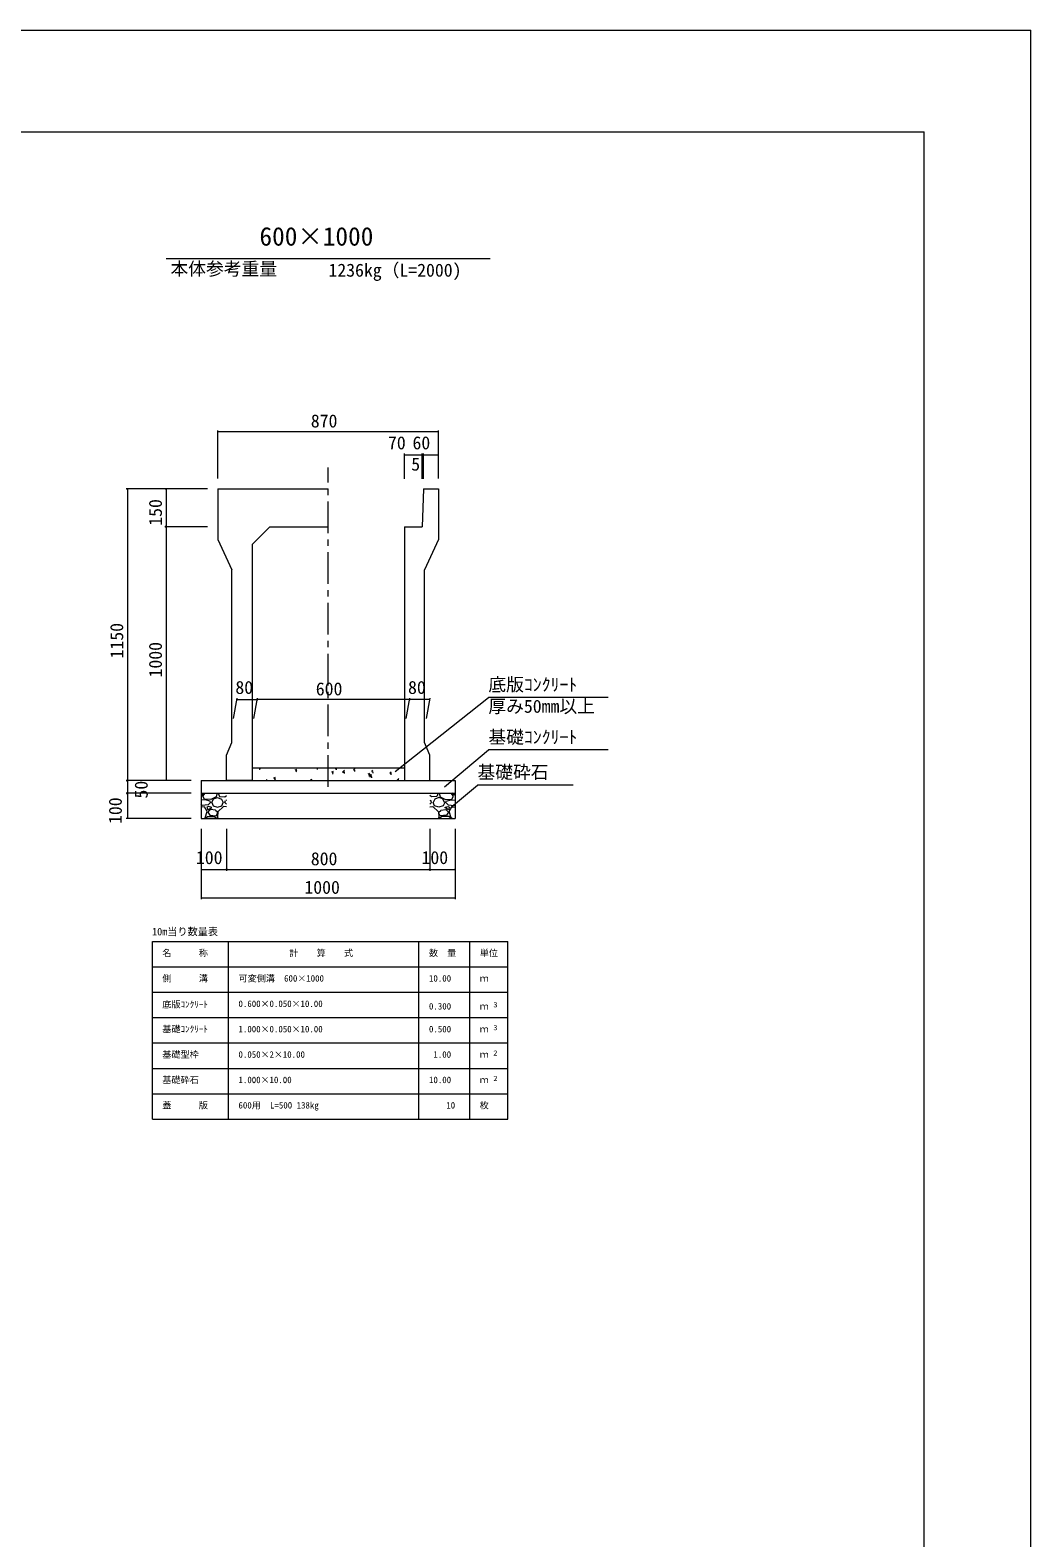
# Model space of a CAD drawing. Units: millimetres on the paper, scale 1:20. Extents: x 0 to 841, y 0 to 594.
# Drawn here: x 643.9 to 841, y 297 to 594 of the extents above; entities that cross this region are included whole.
import ezdxf
from ezdxf.enums import TextEntityAlignment as Align

# ---------------------------------------------------------------- set-up
doc = ezdxf.new("R2010")
doc.units = ezdxf.units.MM
doc.linetypes.add('USER1', pattern=[10, 6.25, -1.25, 1.25, -1.25])
for name, color, linetype, lineweight in [('D-STR-DIM（寸法）', 7, 'Continuous', 18), ('D-STR-HTXT（旗揚げ）', 4, 'Continuous', 18), ('D-STR-STRn（構造物）', 5, 'Continuous', 18), ('D-STR（構造物外形線）', 1, 'Continuous', 18), ('D-TTL(外枠）', 2, 'Continuous', 18), ('DEFPOINTS_2', 8, 'Continuous', 18)]:
    doc.layers.add(name, color=color, linetype=linetype, lineweight=lineweight)
doc.layers.add('D-STR-TXT（文字）', color=7, linetype='Continuous')
doc.styles.add('ＭＳ ゴシック', font='')
doc.styles.get('ＭＳ ゴシック').set_extended_font_data('MS Gothic')

msp = doc.modelspace()

# ---------------------------------------------------------------- linework, layer by layer
at = {"layer": 'D-STR-DIM（寸法）'}
for p, q in [((680.875, 505.674), (680.875, 515.162)), ((680.875, 514.912), (681.025, 514.937)), ((680.875, 514.912), (680.895, 514.912)), ((681.025, 514.887), (680.875, 514.912)), ((680.895, 514.912), (724.355, 514.912)), ((724.225, 514.937), (724.375, 514.912)), ((724.375, 514.912), (724.225, 514.887)), ((724.375, 514.912), (724.355, 514.912)), ((724.375, 505.674), (724.375, 515.162)), ((717.625, 505.637), (717.625, 510.58)), ((717.625, 510.33), (717.775, 510.355)), ((717.625, 510.33), (717.645, 510.33)), ((717.775, 510.305), (717.625, 510.33)), ((717.645, 510.33), (721.105, 510.33)), ((720.975, 510.355), (721.125, 510.33)), ((721.125, 510.33), (720.975, 510.305)), ((721.125, 510.33), (721.105, 510.33)), ((721.125, 505.637), (721.125, 510.58)), ((721.125, 505.637), (721.125, 510.58)), ((721.125, 510.33), (721.275, 510.355)), ((721.125, 510.33), (721.145, 510.33)), ((721.275, 510.305), (721.125, 510.33)), ((721.354, 510.33), (721.145, 510.33)), ((721.224, 510.355), (721.374, 510.33)), ((721.374, 510.33), (721.224, 510.305)), ((721.374, 510.33), (721.354, 510.33)), ((721.374, 505.639), (721.374, 510.58)), ((721.374, 505.639), (721.374, 510.58)), ((721.374, 510.33), (721.524, 510.355)), ((721.374, 510.33), (721.394, 510.33)), ((721.524, 510.305), (721.374, 510.33)), ((721.394, 510.33), (724.355, 510.33)), ((724.225, 510.355), (724.375, 510.33)), ((724.375, 510.33), (724.225, 510.305)), ((724.375, 510.33), (724.355, 510.33)), ((724.375, 505.674), (724.375, 510.58)), ((678.875, 503.674), (662.828, 503.674)), ((663.053, 503.524), (663.078, 503.674)), ((663.078, 503.674), (663.078, 503.654)), ((663.078, 503.674), (663.103, 503.524)), ((663.078, 503.654), (663.078, 446.194)), ((678.875, 503.674), (670.45, 503.674)), ((670.675, 503.524), (670.7, 503.674)), ((670.7, 503.674), (670.7, 503.654)), ((670.7, 503.674), (670.725, 503.524)), ((670.7, 503.654), (670.7, 496.194)), ((678.875, 496.174), (670.45, 496.174)), ((678.875, 496.174), (670.45, 496.174)), ((670.7, 496.174), (670.675, 496.324)), ((670.675, 496.024), (670.7, 496.174)), ((670.725, 496.324), (670.7, 496.174)), ((670.7, 496.174), (670.7, 496.194)), ((670.7, 496.174), (670.7, 496.154)), ((670.7, 496.174), (670.725, 496.024)), ((670.7, 496.154), (670.7, 446.194)), ((683.977, 458.426), (684.677, 462.394)), ((684.633, 462.144), (684.783, 462.169)), ((684.633, 462.144), (684.653, 462.144)), ((684.783, 462.119), (684.633, 462.144)), ((684.653, 462.144), (688.613, 462.144)), ((687.977, 458.426), (688.677, 462.394)), ((687.977, 458.426), (688.677, 462.394)), ((688.483, 462.169), (688.633, 462.144)), ((688.633, 462.144), (688.483, 462.119)), ((688.633, 462.144), (688.613, 462.144)), ((688.633, 462.144), (688.783, 462.169)), ((688.633, 462.144), (688.653, 462.144)), ((688.783, 462.119), (688.633, 462.144)), ((718.613, 462.144), (688.653, 462.144)), ((717.977, 458.426), (718.677, 462.394)), ((717.977, 458.426), (718.677, 462.394)), ((718.483, 462.169), (718.633, 462.144)), ((718.633, 462.144), (718.483, 462.119)), ((718.633, 462.144), (718.613, 462.144)), ((718.633, 462.144), (718.783, 462.169)), ((718.633, 462.144), (718.653, 462.144)), ((718.783, 462.119), (718.633, 462.144)), ((722.613, 462.144), (718.653, 462.144)), ((721.977, 458.426), (722.677, 462.394)), ((722.483, 462.169), (722.633, 462.144)), ((722.633, 462.144), (722.483, 462.119)), ((722.633, 462.144), (722.613, 462.144)), ((675.625, 446.174), (662.828, 446.174)), ((675.625, 446.174), (662.828, 446.174)), ((663.078, 446.174), (663.053, 446.324)), ((663.053, 446.024), (663.078, 446.174)), ((663.103, 446.324), (663.078, 446.174)), ((663.078, 446.174), (663.078, 446.194)), ((663.078, 446.174), (663.078, 446.154)), ((663.078, 446.174), (663.103, 446.024)), ((663.078, 446.154), (663.078, 443.694)), ((675.625, 446.174), (670.45, 446.174)), ((670.7, 446.174), (670.675, 446.324)), ((670.725, 446.324), (670.7, 446.174)), ((670.7, 446.174), (670.7, 446.194)), ((675.625, 443.674), (662.828, 443.674)), ((675.625, 443.674), (662.828, 443.674)), ((663.078, 443.674), (663.053, 443.824)), ((663.053, 443.524), (663.078, 443.674)), ((663.103, 443.824), (663.078, 443.674)), ((663.078, 443.674), (663.078, 443.694)), ((663.078, 443.674), (663.078, 443.654)), ((663.078, 443.674), (663.103, 443.524)), ((663.078, 443.654), (663.078, 438.694)), ((675.625, 438.674), (662.828, 438.674)), ((663.078, 438.674), (663.053, 438.824)), ((663.103, 438.824), (663.078, 438.674)), ((663.078, 438.674), (663.078, 438.694)), ((677.625, 436.674), (677.625, 422.801)), ((677.625, 436.674), (677.625, 428.424)), ((682.625, 436.674), (682.625, 428.424)), ((682.625, 436.674), (682.625, 428.424)), ((722.625, 436.674), (722.625, 428.424)), ((722.625, 436.674), (722.625, 428.424)), ((727.625, 436.674), (727.625, 428.424)), ((727.625, 436.674), (727.625, 422.801)), ((677.625, 428.674), (677.775, 428.699)), ((677.625, 428.674), (677.645, 428.674)), ((677.775, 428.649), (677.625, 428.674)), ((677.645, 428.674), (682.605, 428.674)), ((682.475, 428.699), (682.625, 428.674)), ((682.625, 428.674), (682.475, 428.649)), ((682.625, 428.674), (682.605, 428.674)), ((682.625, 428.674), (682.775, 428.699)), ((682.625, 428.674), (682.645, 428.674)), ((682.775, 428.649), (682.625, 428.674)), ((682.645, 428.674), (722.605, 428.674)), ((722.475, 428.699), (722.625, 428.674)), ((722.625, 428.674), (722.475, 428.649)), ((722.625, 428.674), (722.605, 428.674)), ((722.625, 428.674), (722.775, 428.699)), ((722.625, 428.674), (722.645, 428.674)), ((722.775, 428.649), (722.625, 428.674)), ((722.645, 428.674), (727.605, 428.674)), ((727.475, 428.699), (727.625, 428.674)), ((727.625, 428.674), (727.475, 428.649)), ((727.625, 428.674), (727.605, 428.674)), ((677.625, 423.051), (677.775, 423.076)), ((677.625, 423.051), (677.645, 423.051)), ((677.775, 423.026), (677.625, 423.051)), ((677.645, 423.051), (727.605, 423.051)), ((727.475, 423.076), (727.625, 423.051)), ((727.625, 423.051), (727.475, 423.026)), ((727.625, 423.051), (727.605, 423.051))]:
    msp.add_line(p, q, dxfattribs=at)
at = {"layer": 'D-STR-HTXT（旗揚げ）'}
for p, q in [((670.733, 549), (734.516, 549)), ((715.818, 447.939), (734.169, 462.534)), ((757.767, 462.534), (734.169, 462.534)), ((725.531, 444.943), (734.176, 452.207)), ((757.774, 452.207), (734.176, 452.207)), ((726.942, 441.014), (732.026, 445.276)), ((750.889, 445.276), (732.026, 445.276)), ((667.997, 414.486), (737.997, 414.486)), ((667.997, 379.486), (667.997, 414.486)), ((682.997, 379.486), (682.997, 414.486)), ((720.497, 379.486), (720.497, 414.486)), ((730.497, 398.486), (730.497, 414.486)), ((730.497, 379.486), (730.497, 414.486)), ((737.997, 379.486), (737.997, 414.486)), ((667.997, 409.486), (737.997, 409.486)), ((667.997, 404.486), (737.997, 404.486)), ((667.997, 399.486), (737.997, 399.486)), ((667.997, 394.486), (737.997, 394.486)), ((667.997, 389.486), (737.997, 389.486)), ((667.997, 384.486), (737.997, 384.486)), ((667.997, 379.486), (737.997, 379.486))]:
    msp.add_line(p, q, dxfattribs=at)
at = {"layer": 'D-STR-STRn（構造物）', "color": 7, "linetype": 'USER1'}
msp.add_line((702.625, 444.924), (702.625, 507.828), dxfattribs=at)
at = {"layer": 'D-STR-STRn（構造物）', "color": 7}
for p, q in [((687.625, 448.674), (717.625, 448.674)), ((688.996, 448.674), (689.191, 448.542)), ((689.151, 448.265), (689.252, 448.568)), ((700.119, 448.659), (700.134, 448.674)), ((700.119, 448.659), (700.564, 448.59)), ((700.521, 448.368), (700.485, 448.674)), ((700.697, 448.582), (700.68, 448.674)), ((704.024, 448.573), (704.109, 448.674)), ((704.024, 448.573), (704.323, 448.547)), ((704.284, 448.269), (704.226, 448.582)), ((707.611, 448.259), (707.852, 448.546)), ((690.463, 446.174), (690.614, 446.354)), ((691.927, 446.697), (692.277, 446.831)), ((691.927, 446.697), (692.176, 446.529)), ((692.135, 446.252), (692.236, 446.554)), ((696.128, 448.31), (696.478, 448.444)), ((696.128, 448.31), (696.377, 448.142)), ((696.336, 447.865), (696.438, 448.167)), ((699.112, 446.296), (699.462, 446.431)), ((699.112, 446.296), (699.295, 446.174)), ((703.313, 447.909), (703.664, 448.043)), ((703.314, 447.909), (703.562, 447.741)), ((703.522, 447.464), (703.623, 447.767)), ((705.456, 447.831), (705.845, 448.237)), ((705.456, 447.831), (705.9, 447.762)), ((705.857, 447.54), (705.802, 448.015)), ((707.611, 448.259), (707.91, 448.233)), ((707.87, 447.955), (707.812, 448.268)), ((710.499, 447.509), (710.849, 447.643)), ((710.499, 447.509), (710.748, 447.341)), ((710.708, 447.064), (710.809, 447.366)), ((710.792, 447.004), (711.181, 447.409)), ((710.792, 447.004), (711.237, 446.935)), ((711.193, 446.712), (711.138, 447.187)), ((711.197, 447.945), (711.438, 448.232)), ((711.197, 447.945), (711.496, 447.919)), ((711.456, 447.641), (711.398, 447.955)), ((714.783, 447.631), (715.024, 447.919)), ((714.783, 447.632), (715.082, 447.605)), ((715.042, 447.327), (714.985, 447.641)), ((716.128, 446.176), (716.518, 446.582)), ((716.128, 446.176), (716.143, 446.174)), ((716.496, 446.174), (716.474, 446.36))]:
    msp.add_line(p, q, dxfattribs=at)
at = {"layer": 'D-STR-STRn（構造物）'}
for p, q in [((677.625, 446.174), (727.625, 446.174)), ((677.625, 446.174), (677.625, 438.674)), ((727.625, 446.174), (727.625, 438.674)), ((677.625, 443.674), (727.625, 443.674)), ((677.625, 443.239), (678.188, 443.674)), ((677.933, 443.122), (678.43, 443.674)), ((678.293, 442.519), (677.943, 443.119)), ((679.53, 442.432), (678.28, 442.532)), ((680.586, 442.968), (679.536, 442.418)), ((679.732, 441.871), (680.032, 442.571)), ((680.034, 442.571), (680.834, 442.821)), ((680.785, 443.671), (680.585, 442.971)), ((680.832, 442.821), (681.632, 442.521)), ((680.955, 443.674), (681.225, 443.033)), ((681.23, 443.019), (682.28, 442.969)), ((682.284, 442.975), (682.625, 443.239)), ((722.966, 442.975), (722.625, 443.239)), ((724.019, 443.019), (722.969, 442.969)), ((724.418, 442.821), (723.618, 442.521)), ((724.294, 443.674), (724.024, 443.033)), ((725.215, 442.571), (724.415, 442.821)), ((724.464, 443.671), (724.664, 442.971)), ((724.664, 442.968), (725.714, 442.418)), ((725.517, 441.871), (725.217, 442.571)), ((725.719, 442.432), (726.969, 442.532)), ((727.316, 443.122), (726.819, 443.674)), ((726.956, 442.519), (727.306, 443.119)), ((727.625, 443.239), (727.062, 443.674)), ((678.388, 442.366), (677.625, 442.285)), ((677.832, 441.288), (677.625, 441.514)), ((678.235, 440.966), (677.625, 441.017)), ((678.98, 441.374), (677.83, 441.274)), ((678.794, 440.074), (678.244, 440.974)), ((679.382, 442.124), (678.382, 442.374)), ((678.384, 438.82), (678.784, 440.07)), ((678.732, 440.922), (678.932, 440.422)), ((679.083, 441.07), (678.733, 440.92)), ((678.932, 440.423), (679.682, 440.873)), ((678.932, 439.973), (679.332, 439.373)), ((679.433, 440.471), (678.933, 439.971)), ((679.433, 441.872), (678.983, 441.372)), ((679.685, 440.872), (679.085, 441.072)), ((679.434, 441.868), (679.384, 442.118)), ((680.439, 440.324), (679.439, 440.474)), ((679.679, 441.873), (679.979, 441.173)), ((679.98, 441.168), (680.83, 440.918)), ((680.844, 439.961), (680.444, 440.311)), ((680.585, 439.222), (680.835, 439.672)), ((680.881, 440.024), (680.831, 438.974)), ((680.833, 439.672), (680.833, 439.972)), ((680.836, 440.918), (681.686, 441.168)), ((682.035, 441.071), (680.885, 440.021)), ((681.634, 442.52), (681.934, 441.87)), ((681.682, 441.174), (681.932, 441.874)), ((682.625, 441.017), (682.035, 441.066)), ((682.282, 441.873), (682.432, 442.273)), ((682.625, 441.514), (682.282, 441.888)), ((682.625, 442.285), (682.438, 442.266)), ((722.625, 442.285), (722.812, 442.266)), ((722.625, 441.514), (722.968, 441.888)), ((722.625, 441.017), (723.215, 441.066)), ((722.967, 441.873), (722.817, 442.273)), ((723.215, 441.071), (724.365, 440.021)), ((723.615, 442.52), (723.315, 441.87)), ((723.568, 441.174), (723.318, 441.874)), ((724.413, 440.918), (723.563, 441.168)), ((724.368, 440.024), (724.418, 438.974)), ((724.406, 439.961), (724.806, 440.311)), ((724.665, 439.222), (724.415, 439.672)), ((724.416, 439.672), (724.416, 439.972)), ((725.27, 441.168), (724.42, 440.918)), ((724.81, 440.324), (725.81, 440.474)), ((725.57, 441.873), (725.27, 441.173)), ((725.564, 440.872), (726.164, 441.072)), ((726.318, 440.423), (725.568, 440.873)), ((725.815, 441.868), (725.865, 442.118)), ((725.816, 441.872), (726.266, 441.372)), ((725.816, 440.471), (726.316, 439.971)), ((725.868, 442.124), (726.868, 442.374)), ((726.318, 439.973), (725.918, 439.373)), ((726.167, 441.07), (726.517, 440.92)), ((726.269, 441.374), (727.419, 441.274)), ((726.518, 440.922), (726.318, 440.422)), ((726.455, 440.074), (727.005, 440.974)), ((726.865, 438.82), (726.465, 440.07)), ((726.862, 442.366), (727.625, 442.285)), ((727.015, 440.966), (727.625, 441.017)), ((727.418, 441.288), (727.625, 441.514)), ((677.625, 438.674), (711.125, 438.674)), ((677.625, 438.674), (727.625, 438.674)), ((678.188, 438.674), (678.384, 438.825)), ((678.43, 438.674), (678.833, 439.122)), ((678.833, 439.122), (680.133, 439.122)), ((679.335, 439.369), (680.585, 439.219)), ((680.132, 439.133), (680.782, 438.683)), ((680.825, 438.983), (680.955, 438.674)), ((724.424, 438.983), (724.294, 438.674)), ((725.118, 439.133), (724.468, 438.683)), ((725.914, 439.369), (724.664, 439.219)), ((726.416, 439.122), (725.116, 439.122)), ((726.819, 438.674), (726.416, 439.122)), ((727.062, 438.674), (726.866, 438.825))]:
    msp.add_line(p, q, dxfattribs=at)
at = {"layer": 'D-STR（構造物外形線）'}
for p, q in [((680.875, 503.674), (702.625, 503.674)), ((680.875, 503.674), (680.875, 493.674)), ((721.375, 503.674), (721.125, 496.174)), ((721.375, 503.674), (724.375, 503.674)), ((724.375, 503.674), (724.375, 493.674)), ((691.125, 496.174), (687.625, 492.674)), ((691.125, 496.174), (702.625, 496.174)), ((717.625, 496.174), (717.625, 446.174)), ((717.625, 496.174), (721.125, 496.174)), ((680.875, 493.674), (683.625, 487.674)), ((724.375, 493.674), (721.625, 487.674)), ((687.625, 492.674), (687.625, 446.174)), ((683.625, 453.674), (683.625, 487.674)), ((721.625, 453.674), (721.625, 487.674)), ((682.625, 451.174), (683.625, 453.674)), ((722.625, 451.174), (721.625, 453.674)), ((682.625, 446.174), (682.625, 451.174)), ((722.625, 446.174), (722.625, 451.174)), ((687.625, 446.174), (682.625, 446.174)), ((717.625, 446.174), (722.625, 446.174))]:
    msp.add_line(p, q, dxfattribs=at)
at = {"layer": 'D-TTL(外枠）'}
for p in [(25, 574), (820, 20)]:
    msp.add_line(p, (820, 574), dxfattribs=at)
at = {"layer": 'DEFPOINTS_2'}
for p in [(0, 594), (841, 0)]:
    msp.add_line(p, (841, 594), dxfattribs=at)

# ---------------------------------------------------------------- texts
at = {"layer": 'D-STR-DIM（寸法）', "style": 'ＭＳ ゴシック'}
for s, p in [('870', (699.205, 514.962)), ('70', (714.399, 510.655)), ('60', (719.23, 510.655)), ('5', (718.982, 506.459)), ('80', (684.35, 462.469)), ('600', (700.186, 462.194)), ('80', (718.35, 462.469)), ('100', (676.58, 428.953)), ('800', (699.205, 428.724)), ('100', (721.008, 428.953)), ('1000', (697.943, 423.101))]:
    msp.add_text(s, height=2.566, dxfattribs=at).set_placement(p, align=Align.BOTTOM_LEFT)
for s, p in [('150', (670.65, 496.379)), ('1150', (663.028, 470.242)), ('1000', (670.65, 466.492)), ('50', (667.847, 442.641)), ('100', (662.753, 437.629))]:
    msp.add_text(s, height=2.566, rotation=90, dxfattribs=at).set_placement(p, align=Align.BOTTOM_LEFT)
at = {"layer": 'D-STR-TXT（文字）', "style": 'ＭＳ ゴシック'}
for s, height, p in [('600×1000', 3.666, (689.085, 550.449)), ('本体参考重量', 2.566, (671.564, 544.933)), ('1236kg（L=2000)', 2.566, (702.683, 544.67)), ('底版ｺﾝｸﾘｰﾄ', 2.566, (734.169, 463.034)), ('厚み50mm以上', 2.566, (734.169, 458.762)), ('基礎ｺﾝｸﾘｰﾄ', 2.566, (734.176, 452.707)), ('基礎砕石', 2.566, (732.026, 445.776)), ('10m当り数量表', 1.466, (667.943, 415.249)), ('名\u3000\u3000\u3000称', 1.283, (669.959, 411.187)), ('計\u3000\u3000算\u3000\u3000式', 1.283, (694.963, 411.187)), ('数\u3000量', 1.283, (722.459, 411.187)), ('単位', 1.283, (732.459, 411.187)), ('側\u3000\u3000\u3000溝', 1.283, (669.959, 406.187)), ('可変側溝\u3000600×1000', 1.283, (684.959, 406.187)), ('10.00', 1.283, (722.472, 406.187)), ('ｍ', 1.283, (732.459, 406.187)), ('底版ｺﾝｸﾘｰﾄ', 1.283, (669.959, 401.055)), ('0.600×0.050×10.00', 1.283, (684.959, 401.187)), ('0.300', 1.283, (722.472, 400.687)), ('ｍ', 1.283, (732.459, 400.687)), ('3', 1.026, (735.16, 401.19)), ('基礎ｺﾝｸﾘｰﾄ', 1.283, (669.959, 396.187)), ('3', 1.026, (735.16, 396.69)), ('1.000×0.050×10.00', 1.283, (684.959, 396.187)), ('0.500', 1.283, (722.472, 396.187)), ('ｍ', 1.283, (732.459, 396.187)), ('基礎型枠', 1.283, (669.959, 391.187)), ('0.050×2×10.00', 1.283, (684.959, 391.187)), (' 1.00', 1.283, (722.472, 391.187)), ('ｍ', 1.283, (732.459, 391.187)), ('2', 1.026, (735.16, 391.69)), ('基礎砕石', 1.283, (669.959, 386.187)), ('1.000×10.00', 1.283, (684.959, 386.187)), ('10.00', 1.283, (722.472, 386.187)), ('ｍ', 1.283, (732.459, 386.187)), ('2', 1.026, (735.16, 386.69)), ('蓋\u3000\u3000\u3000版', 1.283, (669.959, 381.187)), ('600用\u3000L=500 138kg', 1.283, (684.959, 381.187)), ('10', 1.283, (725.883, 381.187)), ('枚', 1.283, (732.459, 381.187))]:
    msp.add_text(s, height=height, dxfattribs=at).set_placement(p, align=Align.BOTTOM_LEFT)

doc.saveas('drawing.dxf')
